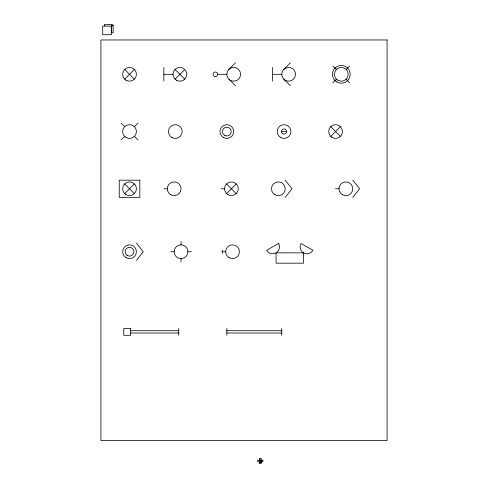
<?xml version="1.0" encoding="UTF-8"?>
<svg xmlns="http://www.w3.org/2000/svg" width="488" height="488" viewBox="0 0 488 488"><rect width="100%" height="100%" fill="white"/><g stroke="black" fill="none" stroke-linecap="round" stroke-linejoin="round"><path stroke-width="0.73" d="M136.402 260.317L143.271 251.729L136.402 243.146M285.212 197.359L292.074 188.777L285.212 180.188M352.745 197.359L359.613 188.777L352.745 180.188M124.678 79.16L134.389 69.448M175.039 79.16L184.757 69.448M121.091 139.983L124.678 136.396M134.389 126.685L137.976 123.098M228.933 69.357L235.515 62.775M124.678 193.632L134.389 183.915M283.784 69.448L290.366 62.867M332.712 82.893L336.433 79.172M346.163 69.442L349.597 66.008M226.554 193.632L236.265 183.915M330.718 136.396L340.429 126.685M163.87 74.304L173.033 74.304M217.672 74.304A2.288 2.288 0 0 0 214.238 72.322A2.288 2.288 0 0 0 214.238 76.287A2.288 2.288 0 0 0 217.672 74.304L226.829 74.304M272.615 74.304L281.777 74.304M281.491 131.54L286.639 131.54M163.87 188.777L167.305 188.777M221.107 188.777L224.541 188.777M335.573 188.777L339.007 188.777M170.739 251.729L174.173 251.729M187.911 251.729A6.869 6.869 0 0 0 177.608 245.781A6.869 6.869 0 0 0 177.608 257.682A6.869 6.869 0 0 0 187.911 251.729L191.345 251.729M222.254 251.729L225.688 251.729M130.674 330.718L178.754 330.718M226.829 330.718L281.777 330.718M130.674 333.005L178.754 333.005M226.829 333.005L281.777 333.005M259.451 460.166L261.135 460.166M259.451 461.99L261.135 461.99M332.712 66.008L336.433 69.442M283.784 79.16L290.366 85.742M330.718 126.685L340.429 136.396M228.933 79.251L235.515 85.833M175.039 69.448L184.757 79.16M124.672 69.448L134.389 79.16M226.554 183.915L236.265 193.632M121.091 123.098L124.678 126.685M134.389 136.396L137.976 139.983M124.678 183.915L134.389 193.632M346.163 79.172L349.597 82.893M281.777 328.424L281.777 335.293M272.615 67.435L272.615 81.173M261.165 460.269L261.165 461.886M226.829 328.424L226.829 335.293M222.254 250.015L222.254 253.449M181.042 241.432L181.042 244.866M181.042 258.597L181.042 262.032M178.754 328.424L178.754 335.293M163.87 67.435L163.87 81.173M111.294 26.139L111.294 34.721L102.706 34.721L102.706 26.139L112.289 26.114L112.289 24.4L104.505 24.4L104.505 26.114M278.581 243.457L266.655 250.277A6.869 6.869 0 0 0 276.025 252.833L303.524 252.875A6.869 6.869 0 0 0 312.924 250.277L300.992 243.457A6.869 6.869 0 0 0 303.548 252.833L303.524 263.178L276.049 263.178L276.049 252.875A6.869 6.869 0 0 0 278.581 243.457M113.143 25.26L111.429 25.26L111.429 32.775L113.143 32.775L113.143 25.26M387.088 39.967L100.912 39.967L100.912 440.603L387.088 440.603L387.088 39.967M139.836 180.188L119.231 180.188L119.231 197.359L139.836 197.359L139.836 180.188M130.674 328.424L123.806 328.424L123.806 335.293L130.674 335.293L130.674 328.424M261.135 458.555L259.451 458.555L259.451 463.6L261.135 463.6L261.135 458.555M262.855 460.269L257.731 460.269L257.731 461.886L262.855 461.886L262.855 460.269M229.122 257.682A6.869 6.869 0 0 0 239.419 251.729A6.869 6.869 0 0 0 229.122 245.781A6.869 6.869 0 0 0 229.122 257.682M127.075 255.364A4.386 4.386 0 0 0 133.907 252.046A4.386 4.386 0 0 0 127.612 247.788A4.386 4.386 0 0 0 127.075 255.364M126.099 257.682A6.869 6.869 0 0 0 136.402 251.729A6.869 6.869 0 0 0 126.099 245.781A6.869 6.869 0 0 0 126.099 257.682M342.442 194.724A6.869 6.869 0 0 0 352.745 188.777A6.869 6.869 0 0 0 342.442 182.823A6.869 6.869 0 0 0 342.442 194.724M274.909 194.724A6.869 6.869 0 0 0 285.212 188.777A6.869 6.869 0 0 0 274.909 182.823A6.869 6.869 0 0 0 274.909 194.724M227.975 194.724A6.869 6.869 0 0 0 238.278 188.777A6.869 6.869 0 0 0 227.975 182.823A6.869 6.869 0 0 0 227.975 194.724M170.739 194.724A6.869 6.869 0 0 0 181.042 188.777A6.869 6.869 0 0 0 170.739 182.823A6.869 6.869 0 0 0 170.739 194.724M125.684 194.462A6.869 6.869 0 0 0 136.384 189.265A6.869 6.869 0 0 0 126.532 182.597A6.869 6.869 0 0 0 125.684 194.462M332.139 137.488A6.869 6.869 0 0 0 342.442 131.54A6.869 6.869 0 0 0 332.139 125.593A6.869 6.869 0 0 0 332.139 137.488M282.619 133.669A2.574 2.574 0 0 0 286.633 131.73A2.574 2.574 0 0 0 282.942 129.222A2.574 2.574 0 0 0 282.619 133.669M280.63 137.488A6.869 6.869 0 0 0 290.933 131.54A6.869 6.869 0 0 0 280.63 125.593A6.869 6.869 0 0 0 280.63 137.488M224.37 135.176A4.386 4.386 0 0 0 231.208 131.851A4.386 4.386 0 0 0 224.913 127.594A4.386 4.386 0 0 0 224.37 135.176M223.394 137.488A6.869 6.869 0 0 0 233.697 131.54A6.869 6.869 0 0 0 223.394 125.593A6.869 6.869 0 0 0 223.394 137.488M171.886 137.488A6.869 6.869 0 0 0 182.189 131.54A6.869 6.869 0 0 0 171.886 125.593A6.869 6.869 0 0 0 171.886 137.488M126.099 137.488A6.869 6.869 0 0 0 136.402 131.54A6.869 6.869 0 0 0 126.099 125.593A6.869 6.869 0 0 0 126.099 137.488M336.86 81.99A8.869 8.869 0 0 0 350.17 74.304A8.869 8.869 0 0 0 336.86 66.624A8.869 8.869 0 0 0 336.86 81.99M337.867 80.252A6.869 6.869 0 0 0 348.164 74.304A6.869 6.869 0 0 0 337.867 68.357A6.869 6.869 0 0 0 337.867 80.252M284.791 79.995A6.869 6.869 0 0 0 295.496 74.798A6.869 6.869 0 0 0 285.639 68.125A6.869 6.869 0 0 0 284.791 79.995M230.263 80.252A6.869 6.869 0 0 0 240.566 74.304A6.869 6.869 0 0 0 230.263 68.357A6.869 6.869 0 0 0 230.263 80.252M176.461 80.252A6.869 6.869 0 0 0 186.764 74.304A6.869 6.869 0 0 0 176.461 68.357A6.869 6.869 0 0 0 176.461 80.252M126.099 80.252A6.869 6.869 0 0 0 136.402 74.304A6.869 6.869 0 0 0 126.099 68.357A6.869 6.869 0 0 0 126.099 80.252"/></g></svg>
